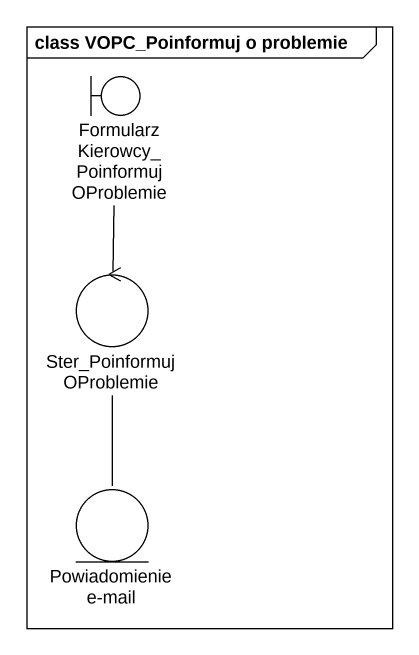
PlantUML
@startuml
mainframe class VOPC_Poinformuj o problemie
boundary "FormularzKierowcy_PoinformujOProblemie" as FormularzKierowcy
control Ster_PoinformujOProblemie
entity "Powiadomienie e-mail" as Powiadomienie_e_mail
FormularzKierowcy -- Ster_PoinformujOProblemie
Ster_PoinformujOProblemie -- Powiadomienie_e_mail
@enduml
